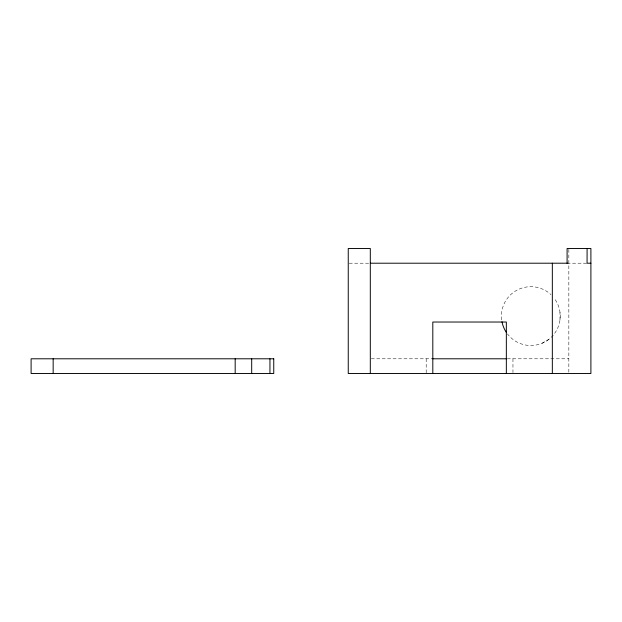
<?xml version="1.0" encoding="UTF-8"?>
<svg xmlns="http://www.w3.org/2000/svg" width="622" height="622" viewBox="0 0 622 622"><rect width="100%" height="100%" fill="white"/><g stroke="black" fill="none" stroke-linecap="round" stroke-linejoin="round"><path stroke-width="0.47" stroke-dasharray="3.11 2.33" d="M559.987 319.996L560.002 312.322M542.034 343.29L548.69 339.464A29.413 29.413 0 0 0 554.21 298.241M349.214 263.207L369.351 263.207M567.093 263.207L587.098 263.207M371.272 358.793L431.979 358.793M507.303 358.793L568.842 358.793M568.842 249.422L568.842 373.503M512.956 358.793L512.956 372.578M426.194 358.793L426.194 373.503M548.69 339.464A29.413 29.413 0 0 1 507.466 333.944M501.666 319.871A29.413 29.413 0 0 1 550.983 294.665"/><path stroke-width="0.93" d="M370.308 263.207L567.87 263.207M590.9 263.207L587.067 263.207L587.098 248.497M432.811 358.793L506.339 358.793M567.093 263.207L567.093 248.497L590.9 248.497L590.9 373.503L348.25 373.503L348.25 248.497L370.308 248.497L370.308 373.503M552.336 263.207L552.336 373.503M506.339 373.503L506.339 322.033L432.811 322.033L432.811 373.503M269.948 358.793L269.948 373.503M251.692 358.793L251.692 373.503M235.178 358.793L235.178 373.503M53.158 358.793L53.158 373.503M506.347 332.389A29.413 29.413 0 0 1 501.977 321.761M273.75 358.793L31.1 358.793L31.1 373.503L273.75 373.503L273.75 358.793"/></g></svg>
